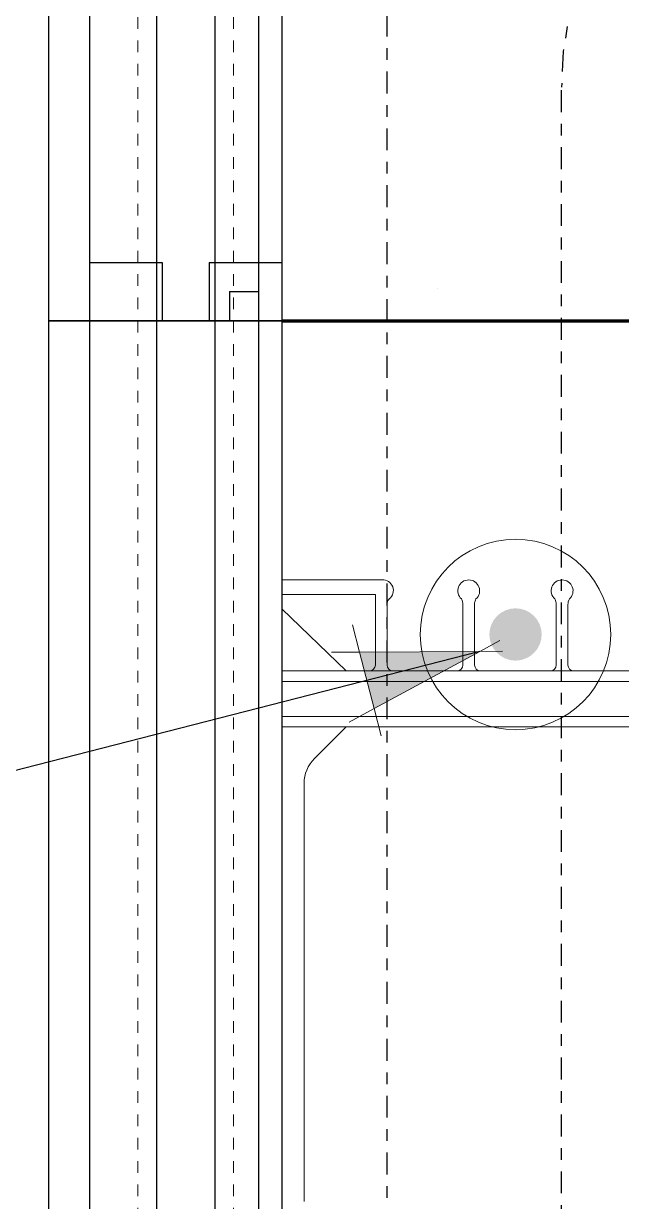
# Model space of a CAD drawing. Header units: inches. Extents: x -66.2 to 5.8, y 249.7 to 328.9.
# Drawn here: x -42.96 to -37.84, y 289.34 to 299.44 of the extents above; entities that cross this region are included whole.
import ezdxf

# ---------------------------------------------------------------- set-up
doc = ezdxf.new("R2010")
doc.units = ezdxf.units.IN
doc.header["$MEASUREMENT"] = 0
for name, pattern in [('CENTER', [2, 1.25, -0.25, 0.25, -0.25]), ('DASHED2', [0.375, 0.25, -0.125]), ('HIDDEN', [0.375, 0.25, -0.125])]:
    doc.linetypes.add(name, pattern=pattern)
for name, color, linetype, lineweight in [('A2 Hatch', 8, 'Continuous', 9), ('DETAILS', 7, 'Continuous', 13), ('DIM', 3, 'Continuous', 13), ('GRADE', 5, 'Continuous', 100), ('REBAR', 2, 'CENTER', 30)]:
    doc.layers.add(name, color=color, linetype=linetype, lineweight=lineweight)
doc.styles.add('ARCTEXT', font='arctext.shx', dxfattribs={"width": 0.85})
doc.dimstyles.new('ARCTEXT1-4', dxfattribs={"dimtxt": 4, "dimasz": 2, "dimexe": 2, "dimexo": 2, "dimgap": 2, "dimtad": 1, "dimdec": 4, "dimzin": 3, "dimdsep": 46, "dimlunit": 4, "dimtxsty": 'ARCTEXT', "dimblk": 'ARCHTICK', "dimcen": 2, "dimaunit": 1, "dimadec": 0, "dimazin": 0, "dimtfac": 1, "dimtdec": 4, "dimtmove": 2, "dimatfit": 3, "dimldrblk": 'arrow', "dimfxl": 1, "dimtolj": 1, "dimtzin": 0, "dimarcsym": 0})

# ---------------------------------------------------------------- blocks, each defined once
blk = doc.blocks.new('_ArchTick')
at = {"color": 0, "linetype": 'ByBlock', "const_width": 0.15}
blk.add_lwpolyline([(-0.5, -0.5), (0.5, 0.5)], dxfattribs=at)
blk = doc.blocks.new('arrow')
at = {"layer": 'DIM'}
blk.add_hatch(color=253, dxfattribs=at).paths.add_polyline_path([(-2, 0.5), (-2, -0.5), (0, 0)])
at = {"layer": 'DIM', "lineweight": 9}
for points in [[(-2, 0.983), (-2, 0.5), (-2.469, 0.617)], [(0.374, 0.094), (0, 0)], [(0.374, -0.094), (0, 0)], [(-2, -0.983), (-2, -0.5), (-2.469, -0.617)]]:
    blk.add_lwpolyline(points, dxfattribs=at)
at = {"layer": 'DIM', "lineweight": 15}
blk.add_lwpolyline([(0, 0), (-2, -0.5), (-2, 0.5), (0, 0)], dxfattribs=at)

msp = doc.modelspace()

# ---------------------------------------------------------------- hatches: boundary and pattern name
at = {"layer": 'A2 Hatch', "ltscale": 0.15}
h = msp.add_hatch(color=256, dxfattribs=at)
edge = h.paths.add_edge_path()
edge.add_arc((-38.745, 294.202), 0.224, 0, 360)

# ---------------------------------------------------------------- linework, layer by layer
at = {"color": 1}
for p, q in [((-42.746, 304.89), (-42.746, 284.89)), ((-42.396, 304.89), (-42.396, 284.89)), ((-41.821, 304.89), (-41.821, 284.89)), ((-41.321, 304.89), (-41.321, 284.89)), ((-40.946, 304.89), (-40.946, 284.89)), ((-40.746, 304.89), (-40.746, 284.89)), ((-42.396, 297.39), (-41.771, 297.39)), ((-42.396, 297.39), (-41.771, 297.39)), ((-42.396, 297.39), (-41.771, 297.39)), ((-42.396, 297.39), (-41.771, 297.39)), ((-42.396, 297.39), (-41.771, 297.39)), ((-42.396, 297.39), (-41.771, 297.39)), ((-42.396, 297.39), (-41.771, 297.39)), ((-42.396, 297.39), (-41.771, 297.39)), ((-42.396, 297.39), (-41.771, 297.39)), ((-42.396, 297.39), (-41.771, 297.39)), ((-42.396, 297.39), (-41.771, 297.39)), ((-42.396, 297.39), (-41.771, 297.39)), ((-42.396, 297.39), (-41.771, 297.39)), ((-42.396, 297.39), (-41.771, 297.39)), ((-42.396, 297.39), (-41.771, 297.39)), ((-42.396, 297.39), (-41.771, 297.39)), ((-42.396, 297.39), (-41.771, 297.39)), ((-42.396, 297.39), (-41.771, 297.39)), ((-42.396, 297.39), (-41.771, 297.39)), ((-42.396, 297.39), (-41.771, 297.39)), ((-42.396, 297.39), (-41.771, 297.39)), ((-42.396, 297.39), (-41.771, 297.39)), ((-42.396, 297.39), (-41.771, 297.39)), ((-42.396, 297.39), (-41.771, 297.39)), ((-41.771, 297.39), (-41.771, 296.89)), ((-41.771, 297.39), (-41.771, 296.89)), ((-41.771, 297.39), (-41.771, 296.89)), ((-41.771, 297.39), (-41.771, 296.89)), ((-41.771, 297.39), (-41.771, 296.89)), ((-41.771, 297.39), (-41.771, 296.89)), ((-41.771, 297.39), (-41.771, 296.89)), ((-41.771, 297.39), (-41.771, 296.89)), ((-41.771, 297.39), (-41.771, 296.89)), ((-41.771, 297.39), (-41.771, 296.89)), ((-41.771, 297.39), (-41.771, 296.89)), ((-41.771, 297.39), (-41.771, 296.89)), ((-41.771, 297.39), (-41.771, 296.89)), ((-41.771, 297.39), (-41.771, 296.89)), ((-41.771, 297.39), (-41.771, 296.89)), ((-41.771, 297.39), (-41.771, 296.89)), ((-41.771, 297.39), (-41.771, 296.89)), ((-41.771, 297.39), (-41.771, 296.89)), ((-41.771, 297.39), (-41.771, 296.89)), ((-41.771, 297.39), (-41.771, 296.89)), ((-41.771, 297.39), (-41.771, 296.89)), ((-41.771, 297.39), (-41.771, 296.89)), ((-41.771, 297.39), (-41.771, 296.89)), ((-41.771, 297.39), (-41.771, 296.89)), ((-41.371, 297.39), (-41.371, 296.89)), ((-41.371, 297.39), (-40.746, 297.39)), ((-41.371, 297.39), (-41.371, 296.89)), ((-41.371, 297.39), (-40.746, 297.39)), ((-41.371, 297.39), (-41.371, 296.89)), ((-41.371, 297.39), (-40.746, 297.39)), ((-41.371, 297.39), (-41.371, 296.89)), ((-41.371, 297.39), (-40.746, 297.39)), ((-41.371, 297.39), (-41.371, 296.89)), ((-41.371, 297.39), (-40.746, 297.39)), ((-41.371, 297.39), (-41.371, 296.89)), ((-41.371, 297.39), (-40.746, 297.39)), ((-41.371, 297.39), (-41.371, 296.89)), ((-41.371, 297.39), (-40.746, 297.39)), ((-41.371, 297.39), (-41.371, 296.89)), ((-41.371, 297.39), (-40.746, 297.39)), ((-41.371, 297.39), (-41.371, 296.89)), ((-41.371, 297.39), (-40.746, 297.39)), ((-41.371, 297.39), (-41.371, 296.89)), ((-41.371, 297.39), (-40.746, 297.39)), ((-41.371, 297.39), (-41.371, 296.89)), ((-41.371, 297.39), (-40.746, 297.39)), ((-41.371, 297.39), (-41.371, 296.89)), ((-41.371, 297.39), (-40.746, 297.39)), ((-41.371, 297.39), (-41.371, 296.89)), ((-41.371, 297.39), (-40.746, 297.39)), ((-41.371, 297.39), (-41.371, 296.89)), ((-41.371, 297.39), (-40.746, 297.39)), ((-41.371, 297.39), (-41.371, 296.89)), ((-41.371, 297.39), (-40.746, 297.39)), ((-41.371, 297.39), (-41.371, 296.89)), ((-41.371, 297.39), (-40.746, 297.39)), ((-41.371, 297.39), (-41.371, 296.89)), ((-41.371, 297.39), (-40.746, 297.39)), ((-41.371, 297.39), (-41.371, 296.89)), ((-41.371, 297.39), (-40.746, 297.39)), ((-41.371, 297.39), (-41.371, 296.89)), ((-41.371, 297.39), (-40.746, 297.39)), ((-41.371, 297.39), (-41.371, 296.89)), ((-41.371, 297.39), (-40.746, 297.39)), ((-41.371, 297.39), (-41.371, 296.89)), ((-41.371, 297.39), (-40.746, 297.39)), ((-41.371, 297.39), (-41.371, 296.89)), ((-41.371, 297.39), (-40.746, 297.39)), ((-41.371, 297.39), (-41.371, 296.89)), ((-41.371, 297.39), (-40.746, 297.39)), ((-41.371, 297.39), (-41.371, 296.89)), ((-41.371, 297.39), (-40.746, 297.39)), ((-41.196, 297.14), (-41.196, 296.89)), ((-41.196, 297.14), (-40.946, 297.14)), ((-41.196, 297.14), (-41.196, 296.89)), ((-41.196, 297.14), (-40.946, 297.14)), ((-41.196, 297.14), (-41.196, 296.89)), ((-41.196, 297.14), (-40.946, 297.14)), ((-41.196, 297.14), (-41.196, 296.89)), ((-41.196, 297.14), (-40.946, 297.14)), ((-41.196, 297.14), (-41.196, 296.89)), ((-41.196, 297.14), (-40.946, 297.14)), ((-41.196, 297.14), (-41.196, 296.89)), ((-41.196, 297.14), (-40.946, 297.14)), ((-41.196, 297.14), (-41.196, 296.89)), ((-41.196, 297.14), (-40.946, 297.14)), ((-41.196, 297.14), (-41.196, 296.89)), ((-41.196, 297.14), (-40.946, 297.14)), ((-41.196, 297.14), (-41.196, 296.89)), ((-41.196, 297.14), (-40.946, 297.14)), ((-41.196, 297.14), (-41.196, 296.89)), ((-41.196, 297.14), (-40.946, 297.14)), ((-41.196, 297.14), (-41.196, 296.89)), ((-41.196, 297.14), (-40.946, 297.14)), ((-41.196, 297.14), (-41.196, 296.89)), ((-41.196, 297.14), (-40.946, 297.14)), ((-41.196, 297.14), (-41.196, 296.89)), ((-41.196, 297.14), (-40.946, 297.14)), ((-41.196, 297.14), (-41.196, 296.89)), ((-41.196, 297.14), (-40.946, 297.14)), ((-41.196, 297.14), (-41.196, 296.89)), ((-41.196, 297.14), (-40.946, 297.14)), ((-41.196, 297.14), (-41.196, 296.89)), ((-41.196, 297.14), (-40.946, 297.14)), ((-41.196, 297.14), (-41.196, 296.89)), ((-41.196, 297.14), (-40.946, 297.14)), ((-41.196, 297.14), (-41.196, 296.89)), ((-41.196, 297.14), (-40.946, 297.14)), ((-41.196, 297.14), (-41.196, 296.89)), ((-41.196, 297.14), (-40.946, 297.14)), ((-41.196, 297.14), (-41.196, 296.89)), ((-41.196, 297.14), (-40.946, 297.14)), ((-41.196, 297.14), (-41.196, 296.89)), ((-41.196, 297.14), (-40.946, 297.14)), ((-41.196, 297.14), (-41.196, 296.89)), ((-41.196, 297.14), (-40.946, 297.14)), ((-41.196, 297.14), (-41.196, 296.89)), ((-41.196, 297.14), (-40.946, 297.14)), ((-41.196, 297.14), (-41.196, 296.89)), ((-41.196, 297.14), (-40.946, 297.14)), ((-42.746, 296.89), (-40.746, 296.89)), ((-42.746, 296.89), (-41.196, 296.89)), ((-42.746, 296.89), (-40.746, 296.89)), ((-42.746, 296.89), (-40.746, 296.89)), ((-42.746, 296.89), (-41.196, 296.89)), ((-42.746, 296.89), (-40.746, 296.89)), ((-42.746, 296.89), (-40.746, 296.89)), ((-42.746, 296.89), (-40.746, 296.89)), ((-42.746, 296.89), (-41.196, 296.89)), ((-42.746, 296.89), (-40.746, 296.89)), ((-42.746, 296.89), (-40.746, 296.89)), ((-42.746, 296.89), (-41.196, 296.89)), ((-42.746, 296.89), (-40.746, 296.89)), ((-42.746, 296.89), (-40.746, 296.89)), ((-42.746, 296.89), (-40.746, 296.89)), ((-42.746, 296.89), (-41.196, 296.89)), ((-42.746, 296.89), (-40.746, 296.89)), ((-42.746, 296.89), (-40.746, 296.89)), ((-42.746, 296.89), (-41.196, 296.89)), ((-42.746, 296.89), (-40.746, 296.89)), ((-42.746, 296.89), (-40.746, 296.89)), ((-42.746, 296.89), (-40.746, 296.89)), ((-42.746, 296.89), (-41.196, 296.89)), ((-42.746, 296.89), (-40.746, 296.89)), ((-42.746, 296.89), (-40.746, 296.89)), ((-42.746, 296.89), (-41.196, 296.89)), ((-42.746, 296.89), (-40.746, 296.89)), ((-42.746, 296.89), (-40.746, 296.89)), ((-42.746, 296.89), (-40.746, 296.89)), ((-42.746, 296.89), (-41.196, 296.89)), ((-42.746, 296.89), (-40.746, 296.89)), ((-42.746, 296.89), (-40.746, 296.89)), ((-42.746, 296.89), (-41.196, 296.89)), ((-42.746, 296.89), (-40.746, 296.89)), ((-42.746, 296.89), (-40.746, 296.89)), ((-42.746, 296.89), (-40.746, 296.89)), ((-42.746, 296.89), (-41.196, 296.89)), ((-42.746, 296.89), (-40.746, 296.89)), ((-42.746, 296.89), (-40.746, 296.89)), ((-42.746, 296.89), (-41.196, 296.89)), ((-42.746, 296.89), (-40.746, 296.89)), ((-42.746, 296.89), (-40.746, 296.89)), ((-42.746, 296.89), (-40.746, 296.89)), ((-42.746, 296.89), (-41.196, 296.89)), ((-42.746, 296.89), (-40.746, 296.89)), ((-42.746, 296.89), (-40.746, 296.89)), ((-42.746, 296.89), (-41.196, 296.89)), ((-42.746, 296.89), (-40.746, 296.89)), ((-42.746, 296.89), (-40.746, 296.89)), ((-42.746, 296.89), (-40.746, 296.89)), ((-42.746, 296.89), (-41.196, 296.89)), ((-42.746, 296.89), (-40.746, 296.89)), ((-42.746, 296.89), (-40.746, 296.89)), ((-42.746, 296.89), (-41.196, 296.89)), ((-42.746, 296.89), (-40.746, 296.89)), ((-42.746, 296.89), (-40.746, 296.89)), ((-42.746, 296.89), (-40.746, 296.89)), ((-42.746, 296.89), (-41.196, 296.89)), ((-42.746, 296.89), (-40.746, 296.89)), ((-42.746, 296.89), (-40.746, 296.89)), ((-42.746, 296.89), (-41.196, 296.89)), ((-42.746, 296.89), (-40.746, 296.89)), ((-42.746, 296.89), (-40.746, 296.89)), ((-42.746, 296.89), (-40.746, 296.89)), ((-42.746, 296.89), (-41.196, 296.89)), ((-42.746, 296.89), (-40.746, 296.89)), ((-42.746, 296.89), (-40.746, 296.89)), ((-42.746, 296.89), (-41.196, 296.89)), ((-42.746, 296.89), (-40.746, 296.89)), ((-42.746, 296.89), (-40.746, 296.89)), ((-42.746, 296.89), (-40.746, 296.89)), ((-42.746, 296.89), (-41.196, 296.89)), ((-42.746, 296.89), (-40.746, 296.89)), ((-42.746, 296.89), (-40.746, 296.89)), ((-42.746, 296.89), (-41.196, 296.89)), ((-42.746, 296.89), (-40.746, 296.89)), ((-42.746, 296.89), (-40.746, 296.89)), ((-42.746, 296.89), (-40.746, 296.89)), ((-42.746, 296.89), (-41.196, 296.89)), ((-42.746, 296.89), (-40.746, 296.89)), ((-42.746, 296.89), (-40.746, 296.89)), ((-42.746, 296.89), (-41.196, 296.89)), ((-42.746, 296.89), (-40.746, 296.89)), ((-42.746, 296.89), (-40.746, 296.89)), ((-41.321, 296.89), (-41.821, 296.89)), ((-41.321, 296.89), (-41.821, 296.89)), ((-41.321, 296.89), (-41.821, 296.89)), ((-41.321, 296.89), (-41.821, 296.89)), ((-41.321, 296.89), (-41.821, 296.89)), ((-41.321, 296.89), (-41.821, 296.89)), ((-41.321, 296.89), (-41.821, 296.89)), ((-41.321, 296.89), (-41.821, 296.89)), ((-41.321, 296.89), (-41.821, 296.89)), ((-41.321, 296.89), (-41.821, 296.89)), ((-41.321, 296.89), (-41.821, 296.89)), ((-41.321, 296.89), (-41.821, 296.89)), ((-41.321, 296.89), (-41.821, 296.89)), ((-41.321, 296.89), (-41.821, 296.89)), ((-41.321, 296.89), (-41.821, 296.89)), ((-41.321, 296.89), (-41.821, 296.89)), ((-41.321, 296.89), (-41.821, 296.89)), ((-41.321, 296.89), (-41.821, 296.89)), ((-41.321, 296.89), (-41.821, 296.89)), ((-41.321, 296.89), (-41.821, 296.89)), ((-41.321, 296.89), (-41.821, 296.89)), ((-41.321, 296.89), (-41.821, 296.89)), ((-41.321, 296.89), (-41.821, 296.89)), ((-41.321, 296.89), (-41.821, 296.89)), ((-40.946, 296.89), (-40.746, 296.89)), ((-40.946, 296.89), (-40.746, 296.89)), ((-40.946, 296.89), (-40.746, 296.89)), ((-40.946, 296.89), (-40.746, 296.89)), ((-40.946, 296.89), (-40.746, 296.89)), ((-40.946, 296.89), (-40.746, 296.89)), ((-40.946, 296.89), (-40.746, 296.89)), ((-40.946, 296.89), (-40.746, 296.89)), ((-40.946, 296.89), (-40.746, 296.89)), ((-40.946, 296.89), (-40.746, 296.89)), ((-40.946, 296.89), (-40.746, 296.89)), ((-40.946, 296.89), (-40.746, 296.89)), ((-40.946, 296.89), (-40.746, 296.89)), ((-40.946, 296.89), (-40.746, 296.89)), ((-40.946, 296.89), (-40.746, 296.89)), ((-40.946, 296.89), (-40.746, 296.89)), ((-40.946, 296.89), (-40.746, 296.89)), ((-40.946, 296.89), (-40.746, 296.89)), ((-40.946, 296.89), (-40.746, 296.89)), ((-40.946, 296.89), (-40.746, 296.89)), ((-40.946, 296.89), (-40.746, 296.89)), ((-40.946, 296.89), (-40.746, 296.89)), ((-40.946, 296.89), (-40.746, 296.89)), ((-40.946, 296.89), (-40.746, 296.89))]:
    msp.add_line(p, q, dxfattribs=at)
at = {"color": 1, "linetype": 'HIDDEN', "ltscale": 0.02}
for p, q in [((-42.396, 297.39), (-41.771, 297.39)), ((-42.396, 297.39), (-41.771, 297.39)), ((-42.396, 297.39), (-41.771, 297.39)), ((-42.396, 297.39), (-41.771, 297.39)), ((-42.396, 297.39), (-41.771, 297.39)), ((-42.396, 297.39), (-41.771, 297.39)), ((-42.396, 297.39), (-41.771, 297.39)), ((-42.396, 297.39), (-41.771, 297.39)), ((-42.396, 297.39), (-41.771, 297.39)), ((-42.396, 297.39), (-41.771, 297.39)), ((-42.396, 297.39), (-41.771, 297.39)), ((-42.396, 297.39), (-41.771, 297.39)), ((-42.396, 297.39), (-41.771, 297.39)), ((-42.396, 297.39), (-41.771, 297.39)), ((-42.396, 297.39), (-41.771, 297.39)), ((-42.396, 297.39), (-41.771, 297.39)), ((-42.396, 297.39), (-41.771, 297.39)), ((-42.396, 297.39), (-41.771, 297.39)), ((-42.396, 297.39), (-41.771, 297.39)), ((-42.396, 297.39), (-41.771, 297.39)), ((-42.396, 297.39), (-41.771, 297.39)), ((-42.396, 297.39), (-41.771, 297.39)), ((-42.396, 297.39), (-41.771, 297.39)), ((-42.396, 297.39), (-41.771, 297.39)), ((-42.396, 297.39), (-41.771, 297.39)), ((-42.396, 297.39), (-41.771, 297.39)), ((-42.396, 297.39), (-41.771, 297.39)), ((-42.396, 297.39), (-41.771, 297.39)), ((-42.396, 297.39), (-41.771, 297.39)), ((-42.396, 297.39), (-41.771, 297.39)), ((-42.396, 297.39), (-41.771, 297.39)), ((-42.396, 297.39), (-41.771, 297.39)), ((-42.396, 297.39), (-41.771, 297.39)), ((-42.396, 297.39), (-41.771, 297.39)), ((-42.396, 297.39), (-41.771, 297.39)), ((-42.396, 297.39), (-41.771, 297.39)), ((-42.396, 297.39), (-41.771, 297.39)), ((-42.396, 297.39), (-41.771, 297.39)), ((-42.396, 297.39), (-41.771, 297.39)), ((-42.396, 297.39), (-41.771, 297.39)), ((-42.396, 297.39), (-41.771, 297.39)), ((-42.396, 297.39), (-41.771, 297.39)), ((-42.396, 297.39), (-41.771, 297.39)), ((-42.396, 297.39), (-41.771, 297.39)), ((-42.396, 297.39), (-41.771, 297.39)), ((-42.396, 297.39), (-41.771, 297.39)), ((-42.396, 297.39), (-41.771, 297.39)), ((-42.396, 297.39), (-41.771, 297.39)), ((-42.396, 297.39), (-41.771, 297.39)), ((-42.396, 297.39), (-41.771, 297.39)), ((-42.396, 297.39), (-41.771, 297.39)), ((-42.396, 297.39), (-41.771, 297.39)), ((-42.396, 297.39), (-41.771, 297.39)), ((-42.396, 297.39), (-41.771, 297.39)), ((-42.396, 297.39), (-41.771, 297.39)), ((-42.396, 297.39), (-41.771, 297.39)), ((-42.396, 297.39), (-41.771, 297.39)), ((-42.396, 297.39), (-41.771, 297.39)), ((-42.396, 297.39), (-41.771, 297.39)), ((-42.396, 297.39), (-41.771, 297.39)), ((-41.771, 297.39), (-41.771, 296.89)), ((-41.771, 297.39), (-41.771, 296.89)), ((-41.771, 297.39), (-41.771, 296.89)), ((-41.771, 297.39), (-41.771, 296.89)), ((-41.771, 297.39), (-41.771, 296.89)), ((-41.771, 297.39), (-41.771, 296.89)), ((-41.771, 297.39), (-41.771, 296.89)), ((-41.771, 297.39), (-41.771, 296.89)), ((-41.771, 297.39), (-41.771, 296.89)), ((-41.771, 297.39), (-41.771, 296.89)), ((-41.771, 297.39), (-41.771, 296.89)), ((-41.771, 297.39), (-41.771, 296.89)), ((-41.771, 297.39), (-41.771, 296.89)), ((-41.771, 297.39), (-41.771, 296.89)), ((-41.771, 297.39), (-41.771, 296.89)), ((-41.771, 297.39), (-41.771, 296.89)), ((-41.771, 297.39), (-41.771, 296.89)), ((-41.771, 297.39), (-41.771, 296.89)), ((-41.771, 297.39), (-41.771, 296.89)), ((-41.771, 297.39), (-41.771, 296.89)), ((-41.771, 297.39), (-41.771, 296.89)), ((-41.771, 297.39), (-41.771, 296.89)), ((-41.771, 297.39), (-41.771, 296.89)), ((-41.771, 297.39), (-41.771, 296.89)), ((-41.771, 297.39), (-41.771, 296.89)), ((-41.771, 297.39), (-41.771, 296.89)), ((-41.771, 297.39), (-41.771, 296.89)), ((-41.771, 297.39), (-41.771, 296.89)), ((-41.771, 297.39), (-41.771, 296.89)), ((-41.771, 297.39), (-41.771, 296.89)), ((-41.771, 297.39), (-41.771, 296.89)), ((-41.771, 297.39), (-41.771, 296.89)), ((-41.771, 297.39), (-41.771, 296.89)), ((-41.771, 297.39), (-41.771, 296.89)), ((-41.771, 297.39), (-41.771, 296.89)), ((-41.771, 297.39), (-41.771, 296.89)), ((-41.771, 297.39), (-41.771, 296.89)), ((-41.771, 297.39), (-41.771, 296.89)), ((-41.771, 297.39), (-41.771, 296.89)), ((-41.771, 297.39), (-41.771, 296.89)), ((-41.771, 297.39), (-41.771, 296.89)), ((-41.771, 297.39), (-41.771, 296.89)), ((-41.771, 297.39), (-41.771, 296.89)), ((-41.771, 297.39), (-41.771, 296.89)), ((-41.771, 297.39), (-41.771, 296.89)), ((-41.771, 297.39), (-41.771, 296.89)), ((-41.771, 297.39), (-41.771, 296.89)), ((-41.771, 297.39), (-41.771, 296.89)), ((-41.771, 297.39), (-41.771, 296.89)), ((-41.771, 297.39), (-41.771, 296.89)), ((-41.771, 297.39), (-41.771, 296.89)), ((-41.771, 297.39), (-41.771, 296.89)), ((-41.771, 297.39), (-41.771, 296.89)), ((-41.771, 297.39), (-41.771, 296.89)), ((-41.771, 297.39), (-41.771, 296.89)), ((-41.771, 297.39), (-41.771, 296.89)), ((-41.771, 297.39), (-41.771, 296.89)), ((-41.771, 297.39), (-41.771, 296.89)), ((-41.771, 297.39), (-41.771, 296.89)), ((-41.771, 297.39), (-41.771, 296.89)), ((-41.371, 297.39), (-41.371, 296.89)), ((-41.371, 297.39), (-40.746, 297.39)), ((-41.371, 297.39), (-41.371, 296.89)), ((-41.371, 297.39), (-40.746, 297.39)), ((-41.371, 297.39), (-41.371, 296.89)), ((-41.371, 297.39), (-40.746, 297.39)), ((-41.371, 297.39), (-41.371, 296.89)), ((-41.371, 297.39), (-40.746, 297.39)), ((-41.371, 297.39), (-41.371, 296.89)), ((-41.371, 297.39), (-40.746, 297.39)), ((-41.371, 297.39), (-41.371, 296.89)), ((-41.371, 297.39), (-40.746, 297.39)), ((-41.371, 297.39), (-41.371, 296.89)), ((-41.371, 297.39), (-40.746, 297.39)), ((-41.371, 297.39), (-41.371, 296.89)), ((-41.371, 297.39), (-40.746, 297.39)), ((-41.371, 297.39), (-41.371, 296.89)), ((-41.371, 297.39), (-40.746, 297.39)), ((-41.371, 297.39), (-41.371, 296.89)), ((-41.371, 297.39), (-40.746, 297.39)), ((-41.371, 297.39), (-41.371, 296.89)), ((-41.371, 297.39), (-40.746, 297.39)), ((-41.371, 297.39), (-41.371, 296.89)), ((-41.371, 297.39), (-40.746, 297.39)), ((-41.371, 297.39), (-41.371, 296.89)), ((-41.371, 297.39), (-40.746, 297.39)), ((-41.371, 297.39), (-41.371, 296.89)), ((-41.371, 297.39), (-40.746, 297.39)), ((-41.371, 297.39), (-41.371, 296.89)), ((-41.371, 297.39), (-40.746, 297.39)), ((-41.371, 297.39), (-41.371, 296.89)), ((-41.371, 297.39), (-40.746, 297.39)), ((-41.371, 297.39), (-41.371, 296.89)), ((-41.371, 297.39), (-40.746, 297.39)), ((-41.371, 297.39), (-41.371, 296.89)), ((-41.371, 297.39), (-40.746, 297.39)), ((-41.371, 297.39), (-41.371, 296.89)), ((-41.371, 297.39), (-40.746, 297.39)), ((-41.371, 297.39), (-41.371, 296.89)), ((-41.371, 297.39), (-40.746, 297.39)), ((-41.371, 297.39), (-41.371, 296.89)), ((-41.371, 297.39), (-40.746, 297.39)), ((-41.371, 297.39), (-41.371, 296.89)), ((-41.371, 297.39), (-40.746, 297.39)), ((-41.371, 297.39), (-41.371, 296.89)), ((-41.371, 297.39), (-40.746, 297.39)), ((-41.371, 297.39), (-41.371, 296.89)), ((-41.371, 297.39), (-40.746, 297.39)), ((-41.371, 297.39), (-41.371, 296.89)), ((-41.371, 297.39), (-40.746, 297.39)), ((-41.371, 297.39), (-41.371, 296.89)), ((-41.371, 297.39), (-40.746, 297.39)), ((-41.371, 297.39), (-41.371, 296.89)), ((-41.371, 297.39), (-40.746, 297.39)), ((-41.371, 297.39), (-41.371, 296.89)), ((-41.371, 297.39), (-40.746, 297.39)), ((-41.371, 297.39), (-41.371, 296.89)), ((-41.371, 297.39), (-40.746, 297.39)), ((-41.371, 297.39), (-41.371, 296.89)), ((-41.371, 297.39), (-40.746, 297.39)), ((-41.371, 297.39), (-41.371, 296.89)), ((-41.371, 297.39), (-40.746, 297.39)), ((-41.371, 297.39), (-41.371, 296.89)), ((-41.371, 297.39), (-40.746, 297.39)), ((-41.371, 297.39), (-41.371, 296.89)), ((-41.371, 297.39), (-40.746, 297.39)), ((-41.371, 297.39), (-41.371, 296.89)), ((-41.371, 297.39), (-40.746, 297.39)), ((-41.371, 297.39), (-41.371, 296.89)), ((-41.371, 297.39), (-40.746, 297.39)), ((-41.371, 297.39), (-41.371, 296.89)), ((-41.371, 297.39), (-40.746, 297.39)), ((-41.371, 297.39), (-41.371, 296.89)), ((-41.371, 297.39), (-40.746, 297.39)), ((-41.371, 297.39), (-41.371, 296.89)), ((-41.371, 297.39), (-40.746, 297.39)), ((-41.371, 297.39), (-41.371, 296.89)), ((-41.371, 297.39), (-40.746, 297.39)), ((-41.371, 297.39), (-41.371, 296.89)), ((-41.371, 297.39), (-40.746, 297.39)), ((-41.371, 297.39), (-41.371, 296.89)), ((-41.371, 297.39), (-40.746, 297.39)), ((-41.371, 297.39), (-41.371, 296.89)), ((-41.371, 297.39), (-40.746, 297.39)), ((-41.371, 297.39), (-41.371, 296.89)), ((-41.371, 297.39), (-40.746, 297.39)), ((-41.371, 297.39), (-41.371, 296.89)), ((-41.371, 297.39), (-40.746, 297.39)), ((-41.371, 297.39), (-41.371, 296.89)), ((-41.371, 297.39), (-40.746, 297.39)), ((-41.371, 297.39), (-41.371, 296.89)), ((-41.371, 297.39), (-40.746, 297.39)), ((-41.371, 297.39), (-41.371, 296.89)), ((-41.371, 297.39), (-40.746, 297.39)), ((-41.371, 297.39), (-41.371, 296.89)), ((-41.371, 297.39), (-40.746, 297.39)), ((-41.371, 297.39), (-41.371, 296.89)), ((-41.371, 297.39), (-40.746, 297.39)), ((-41.371, 297.39), (-41.371, 296.89)), ((-41.371, 297.39), (-40.746, 297.39)), ((-41.371, 297.39), (-41.371, 296.89)), ((-41.371, 297.39), (-40.746, 297.39)), ((-41.371, 297.39), (-41.371, 296.89)), ((-41.371, 297.39), (-40.746, 297.39)), ((-41.371, 297.39), (-41.371, 296.89)), ((-41.371, 297.39), (-40.746, 297.39)), ((-41.371, 297.39), (-41.371, 296.89)), ((-41.371, 297.39), (-40.746, 297.39)), ((-41.371, 297.39), (-41.371, 296.89)), ((-41.371, 297.39), (-40.746, 297.39)), ((-41.371, 297.39), (-41.371, 296.89)), ((-41.371, 297.39), (-40.746, 297.39)), ((-41.371, 297.39), (-41.371, 296.89)), ((-41.371, 297.39), (-40.746, 297.39)), ((-41.371, 297.39), (-41.371, 296.89)), ((-41.371, 297.39), (-40.746, 297.39)), ((-41.371, 297.39), (-41.371, 296.89)), ((-41.371, 297.39), (-40.746, 297.39)), ((-41.371, 297.39), (-41.371, 296.89)), ((-41.371, 297.39), (-40.746, 297.39))]:
    msp.add_line(p, q, dxfattribs=at)
at = {"ltscale": 0.15}
for p, q in [((-39.411, 297.165), (-39.411, 297.165)), ((-40.746, 296.89), (-42.746, 296.89)), ((-40.746, 296.89), (-42.746, 296.89)), ((-40.746, 296.89), (-42.746, 296.89)), ((-40.746, 296.89), (-42.746, 296.89)), ((-40.746, 296.89), (-42.746, 296.89)), ((-40.746, 296.89), (-42.746, 296.89)), ((-40.746, 296.89), (-42.746, 296.89)), ((-40.746, 296.89), (-42.746, 296.89)), ((-40.746, 296.89), (-42.746, 296.89)), ((-40.746, 296.89), (-42.746, 296.89)), ((-40.746, 296.89), (-42.746, 296.89)), ((-40.746, 296.89), (-42.746, 296.89)), ((-40.746, 296.89), (-42.746, 296.89)), ((-40.746, 296.89), (-42.746, 296.89)), ((-40.746, 296.89), (-42.746, 296.89)), ((-40.746, 296.89), (-42.746, 296.89)), ((-40.746, 296.89), (-42.746, 296.89)), ((-40.746, 296.89), (-42.746, 296.89)), ((-40.746, 296.89), (-42.746, 296.89)), ((-40.746, 296.89), (-42.746, 296.89)), ((-40.746, 296.89), (-42.746, 296.89)), ((-40.746, 296.89), (-42.746, 296.89)), ((-40.746, 296.89), (-42.746, 296.89)), ((-40.746, 296.89), (-42.746, 296.89)), ((-41.771, 296.89), (-41.371, 296.89)), ((-41.771, 296.89), (-41.371, 296.89)), ((-41.771, 296.89), (-41.371, 296.89)), ((-41.771, 296.89), (-41.371, 296.89)), ((-41.771, 296.89), (-41.371, 296.89)), ((-41.771, 296.89), (-41.371, 296.89)), ((-41.771, 296.89), (-41.371, 296.89)), ((-41.771, 296.89), (-41.371, 296.89)), ((-41.771, 296.89), (-41.371, 296.89)), ((-41.771, 296.89), (-41.371, 296.89)), ((-41.771, 296.89), (-41.371, 296.89)), ((-41.771, 296.89), (-41.371, 296.89)), ((-41.771, 296.89), (-41.371, 296.89)), ((-41.771, 296.89), (-41.371, 296.89)), ((-41.771, 296.89), (-41.371, 296.89)), ((-41.771, 296.89), (-41.371, 296.89)), ((-41.771, 296.89), (-41.371, 296.89)), ((-41.771, 296.89), (-41.371, 296.89)), ((-41.771, 296.89), (-41.371, 296.89)), ((-41.771, 296.89), (-41.371, 296.89)), ((-41.771, 296.89), (-41.371, 296.89)), ((-41.771, 296.89), (-41.371, 296.89)), ((-41.771, 296.89), (-41.371, 296.89)), ((-41.771, 296.89), (-41.371, 296.89))]:
    msp.add_line(p, q, dxfattribs=at)
at = {"layer": 'A2 Hatch', "linetype": 'DASHED2', "ltscale": 0.15}
for p, q in [((-41.981, 304.89), (-41.981, 284.89)), ((-41.161, 304.89), (-41.161, 284.89))]:
    msp.add_line(p, q, dxfattribs=at)
at = {"layer": 'A2 Hatch', "ltscale": 0.15}
msp.add_circle((-38.745, 294.202), 0.816, dxfattribs=at)
at = {"layer": 'DETAILS', "color": 6, "lineweight": 20}
for p, q in [((-39.878, 294.67), (-40.746, 294.67)), ((-39.946, 294.545), (-40.746, 294.545)), ((-39.946, 293.94), (-39.946, 294.545)), ((-40.196, 293.89), (-40.746, 294.421)), ((-39.846, 293.94), (-39.846, 294.458)), ((-39.196, 293.94), (-39.196, 294.458)), ((-39.096, 293.94), (-39.096, 294.458)), ((-38.396, 293.94), (-38.396, 294.458)), ((-38.296, 293.94), (-38.296, 294.458)), ((-40.746, 293.89), (-40.196, 293.89)), ((-39.996, 293.89), (-40.746, 293.89)), ((-40.746, 293.89), (-36.746, 293.89)), ((-39.996, 293.89), (-39.796, 293.89)), ((-39.246, 293.89), (-39.796, 293.89)), ((-39.246, 293.89), (-39.046, 293.89)), ((-38.446, 293.89), (-39.046, 293.89)), ((-38.446, 293.89), (-38.246, 293.89)), ((-37.696, 293.89), (-38.246, 293.89)), ((-36.746, 293.8), (-40.746, 293.8)), ((-36.746, 293.5), (-40.746, 293.5)), ((-36.746, 293.41), (-40.746, 293.41)), ((-40.196, 293.41), (-40.468, 293.138)), ((-40.556, 289.345), (-40.556, 292.926))]:
    msp.add_line(p, q, dxfattribs=at)
for centre, radius, start, end in [((-39.883, 294.579), 0.0912, 307.4863, 93.4766), ((-39.146, 294.576), 0.0936, 311.7279, 228.2721), ((-38.346, 294.576), 0.0936, 311.7279, 228.2721), ((-39.784, 294.462), 0.0619, 134.9903, 183.9263), ((-39.296, 294.458), 0.1, 0, 28.6972), ((-38.996, 294.458), 0.1, 151.3028, 180), ((-38.496, 294.458), 0.1, 0, 28.6972), ((-38.196, 294.458), 0.1, 151.3028, 180), ((-39.996, 293.94), 0.05, 270, 0), ((-39.796, 293.94), 0.05, 180, 270), ((-39.246, 293.94), 0.05, 270, 0), ((-39.046, 293.94), 0.05, 180, 270), ((-38.446, 293.94), 0.05, 270, 0), ((-38.246, 293.94), 0.05, 180, 270), ((-40.256, 292.926), 0.3, 135, 180)]:
    msp.add_arc(centre, radius, start, end, dxfattribs=at)
at = {"layer": 'GRADE', "ltscale": 0.15}
msp.add_line((-40.746, 296.89), (-0.708, 296.89), dxfattribs=at)
at = {"layer": 'REBAR', "ltscale": 0.15}
for p, q in [((-39.847, 325.838), (-39.847, 270.583)), ((-38.351, 277.714), (-38.351, 298.89))]:
    msp.add_line(p, q, dxfattribs=at)
msp.add_arc((-35.351, 298.89), 3, 90, 180, dxfattribs=at)

# ---------------------------------------------------------------- leaders
at = {"layer": 'DIM'}
msp.add_leader([(-39.05, 294.057), (-52.247, 290.672), (-53.247, 290.672)], dimstyle='ARCTEXT1-4', override={"dimasz": 0.5, "dimtad": 0}, dxfattribs=at)

doc.saveas('drawing.dxf')
